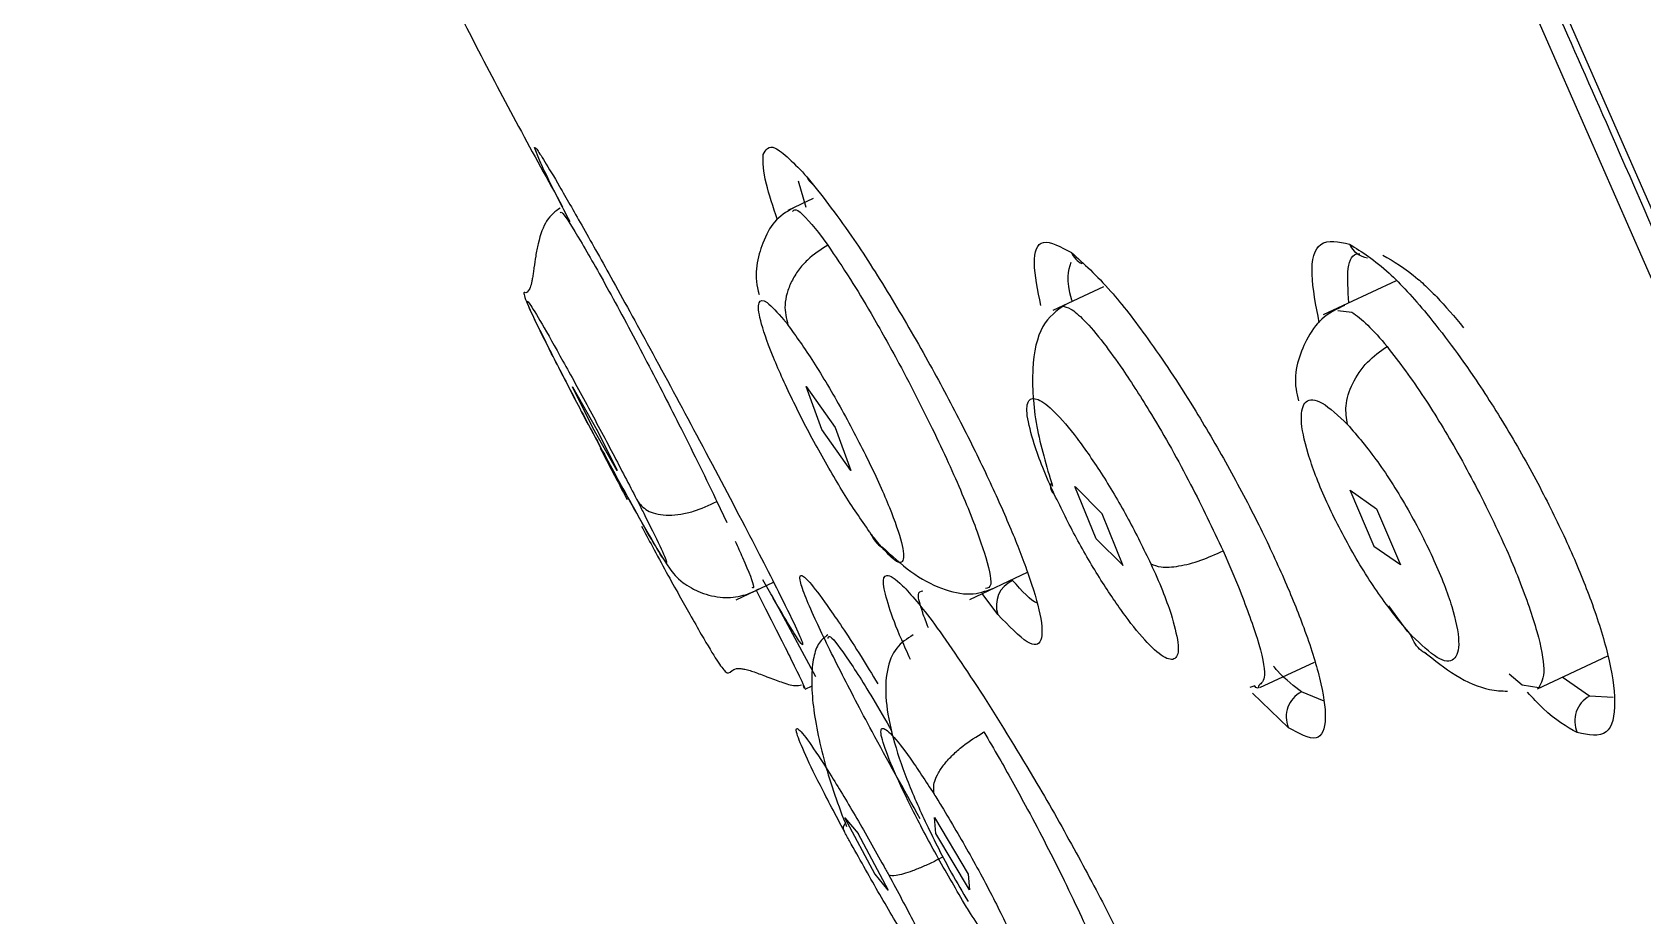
# Model space of a CAD drawing. Header units: millimetres. Extents: x 13235 to 13829, y -4257 to -3417.
# Drawn here: x 13703.552 to 13706.551, y -3764.245 to -3762.598 of the extents above; entities that cross this region are included whole.
import ezdxf

# ---------------------------------------------------------------- set-up
doc = ezdxf.new("R2010")
doc.units = ezdxf.units.MM
doc.header["$LTSCALE"] = 0.1
doc.layers.get('0').update_dxf_attribs({"lineweight": 15})

msp = doc.modelspace()

# ---------------------------------------------------------------- linework, layer by layer
at = {"linetype": 'Continuous', "lineweight": 25}
for p, q in [((13704.4968, -3762.8366), (13704.4872, -3762.8134)), ((13704.993, -3762.925), (13704.9789, -3762.8756)), ((13705.0061, -3762.9084), (13704.9587, -3762.9306)), ((13705.0159, -3762.9717), (13705.0333, -3762.9952)), ((13706.0916, -3763.0614), (13705.9558, -3763.125)), ((13705.5469, -3763.0725), (13705.4522, -3763.1169)), ((13705.9829, -3763.1171), (13706.0093, -3763.1198)), ((13704.5959, -3763.3353), (13704.5582, -3763.2592)), ((13704.5582, -3763.2592), (13704.6036, -3763.3392)), ((13704.993, -3763.2584), (13705.047, -3763.3347)), ((13705.0223, -3763.3388), (13704.9932, -3763.2586)), ((13704.6412, -3763.4154), (13704.5959, -3763.3352)), ((13705.0469, -3763.3347), (13705.0761, -3763.4149)), ((13704.6033, -3763.3389), (13704.6412, -3763.4153)), ((13705.0761, -3763.4149), (13705.0223, -3763.3388)), ((13705.5333, -3763.5421), (13705.4937, -3763.4445)), ((13705.4944, -3763.4452), (13705.544, -3763.4955)), ((13706.0061, -3763.4519), (13706.0554, -3763.4863)), ((13706.0505, -3763.5565), (13706.0063, -3763.4519)), ((13704.8244, -3763.4675), (13704.8269, -3763.4728)), ((13704.8269, -3763.4728), (13704.8454, -3763.5121)), ((13705.5435, -3763.495), (13705.583, -3763.5922)), ((13706.0554, -3763.4862), (13706.0996, -3763.5908)), ((13705.5831, -3763.5923), (13705.5333, -3763.5421)), ((13705.7695, -3763.5647), (13705.7984, -3763.6319)), ((13706.0996, -3763.5908), (13706.0503, -3763.5564)), ((13705.298, -3763.6551), (13705.4055, -3763.6047)), ((13704.863, -3763.6557), (13704.9324, -3763.6232)), ((13704.9295, -3763.648), (13705.0105, -3763.7986)), ((13705.3502, -3763.6833), (13705.3209, -3763.6444)), ((13706.0772, -3763.6674), (13706.113, -3763.7156)), ((13705.8381, -3763.8196), (13705.9398, -3763.7719)), ((13706.3548, -3763.8216), (13706.4859, -3763.7602)), ((13706.3265, -3763.8151), (13706.302, -3763.7946)), ((13706.3571, -3763.8202), (13706.3265, -3763.8151)), ((13706.4519, -3763.8352), (13706.4006, -3763.8001)), ((13704.9912, -3763.8224), (13705.0042, -3763.8164)), ((13705.8196, -3763.8187), (13705.8272, -3763.8164)), ((13705.8911, -3763.8943), (13705.8243, -3763.8297)), ((13705.9576, -3763.8448), (13705.9155, -3763.8274)), ((13706.496, -3763.838), (13706.4519, -3763.8352)), ((13705.065, -3764.062), (13705.0897, -3764.0913)), ((13705.1214, -3764.1675), (13705.065, -3764.062)), ((13705.232, -3764.0614), (13705.2945, -3764.1672)), ((13705.2348, -3764.0912), (13705.2323, -3764.0617)), ((13705.0894, -3764.0909), (13705.146, -3764.1967)), ((13705.2971, -3764.1966), (13705.2348, -3764.0912)), ((13705.146, -3764.1968), (13705.1214, -3764.1674)), ((13705.2945, -3764.1672), (13705.2971, -3764.1966))]:
    msp.add_line(p, q, dxfattribs=at)
at = {"linetype": 'Continuous', "lineweight": 25, "flags": 128}
for points in [[(13708.6138, -3768.986), (13708.6446, -3768.957), (13708.6722, -3768.8428), (13708.6621, -3768.6505), (13708.6142, -3768.382), (13708.5291, -3768.0397), (13708.4077, -3767.6271), (13708.251, -3767.1482), (13708.0605, -3766.6074), (13707.8382, -3766.0101), (13707.5862, -3765.362), (13707.3068, -3764.6693), (13707.0028, -3763.9386), (13706.677, -3763.1772), (13706.3328, -3762.3921), (13705.9732, -3761.5911), (13705.6019, -3760.7819), (13705.2224, -3759.9722), (13704.8383, -3759.1698)], [(13708.5532, -3768.9707), (13708.5681, -3768.9608), (13708.6071, -3768.8685), (13708.6074, -3768.6955), (13708.5688, -3768.4437), (13708.4919, -3768.1154), (13708.3773, -3767.7139), (13708.2262, -3767.2433), (13708.0402, -3766.7082), (13707.8209, -3766.1139), (13707.5708, -3765.4664), (13707.2921, -3764.772), (13706.9877, -3764.0377), (13706.6607, -3763.2707), (13706.3142, -3762.4788), (13705.9517, -3761.6697), (13705.5769, -3760.8515), (13705.1933, -3760.0323), (13704.805, -3759.2203)]]:
    msp.add_lwpolyline(points, dxfattribs=at)
at = {"linetype": 'Continuous', "lineweight": 25}
for centre, radius, start, end in [((13705.0262, -3762.8547), 0.0341, 202.1809, 230.9958), ((13706.0448, -3762.9757), 0.0436, 203.5945, 261.5985), ((13705.525, -3762.9924), 0.0414, 203.4174, 243.6819), ((13705.4662, -3763.445), 0.0181, 161.0972, 232.4992), ((13705.3987, -3763.6666), 0.0514, 114.4421, 198.9546), ((13705.9393, -3763.874), 0.0523, 117.0134, 202.8167), ((13706.4769, -3763.8815), 0.0526, 118.3273, 204.413)]:
    msp.add_arc(centre, radius, start, end, dxfattribs=at)
for points, knots in [([(13700.8466, -3751.1134), (13700.8953, -3751.1289), (13700.9934, -3751.1602), (13701.2549, -3751.436), (13701.6272, -3751.9375), (13702.1301, -3752.7205), (13702.7235, -3753.7323), (13703.3835, -3754.9264), (13704.1005, -3756.2912), (13704.843, -3757.7628), (13705.6029, -3759.3263), (13706.3444, -3760.9096), (13707.0616, -3762.4955), (13707.7184, -3764.0119), (13708.3108, -3765.442), (13708.8097, -3766.7205), (13709.2122, -3767.8321), (13709.4989, -3768.7294), (13709.6595, -3769.3934), (13709.7044, -3769.8094), (13709.6309, -3769.864), (13709.598, -3769.8885)], [0, 0, 0, 0, 0.04229, 0.08533, 0.138911, 0.194045, 0.247626, 0.302761, 0.356342, 0.411476, 0.465057, 0.520191, 0.573772, 0.628906, 0.682487, 0.737622, 0.791202, 0.846337, 0.899918, 0.955052, 1, 1, 1, 1]), ([(13708.6397, -3769.102), (13708.6486, -3769.0993), (13708.6789, -3769.09), (13708.7002, -3769.0204), (13708.7065, -3768.898), (13708.6901, -3768.7268), (13708.6424, -3768.4719), (13708.5517, -3768.1149), (13708.4229, -3767.6853), (13708.2623, -3767.199), (13708.073, -3766.6641), (13707.8462, -3766.0565), (13707.6187, -3765.4731), (13707.3887, -3764.9007), (13707.1745, -3764.3803), (13706.9598, -3763.8695), (13706.7345, -3763.3425), (13706.5099, -3762.8264), (13706.2894, -3762.328), (13706.0693, -3761.8367), (13705.8346, -3761.3193), (13705.6529, -3760.9264), (13705.568, -3760.7428)], [0, 0, 0, 0, 0.023573, 0.08049, 0.125319, 0.173301, 0.232298, 0.300033, 0.366492, 0.424592, 0.489306, 0.552139, 0.61571, 0.658744, 0.709633, 0.753028, 0.788973, 0.840737, 0.878519, 0.908178, 0.957079, 1, 1, 1, 1]), ([(13704.2481, -3762.359), (13704.2907, -3762.4476), (13704.3826, -3762.6387), (13704.4848, -3762.8242), (13704.5397, -3762.9237)], [0, 0, 0, 0, 0.463805, 1, 1, 1, 1]), ([(13704.4872, -3762.8134), (13704.4879, -3762.8132), (13704.4895, -3762.8128), (13704.5052, -3762.8371), (13704.5329, -3762.8836), (13704.5745, -3762.9563), (13704.6314, -3763.0581), (13704.7048, -3763.1919), (13704.7946, -3763.3583), (13704.8497, -3763.4632), (13704.8789, -3763.5189)], [0, 0, 0, 0, 0.089865, 0.18685, 0.29096, 0.402177, 0.520551, 0.659696, 0.819533, 1, 1, 1, 1]), ([(13704.9128, -3762.8262), (13704.9179, -3762.8176), (13704.9287, -3762.7991), (13704.9717, -3762.8439), (13704.9946, -3762.8676)], [0, 0, 0, 0, 0.469655, 1, 1, 1, 1]), ([(13704.5535, -3762.9518), (13704.5458, -3762.9369), (13704.521, -3762.8887), (13704.502, -3762.8496), (13704.4977, -3762.839), (13704.4968, -3762.8366)], [0, 0, 0, 0, 0.260156, 0.837028, 1, 1, 1, 1]), ([(13704.9398, -3762.9478), (13704.9317, -3762.9238), (13704.9128, -3762.8678), (13704.9128, -3762.8414), (13704.9128, -3762.8262)], [0, 0, 0, 0, 0.428576, 1, 1, 1, 1]), ([(13704.9946, -3762.8676), (13705.0211, -3762.9011), (13705.0673, -3762.9596), (13705.1479, -3763.0859), (13705.2178, -3763.2058), (13705.2809, -3763.3238), (13705.3333, -3763.4307), (13705.3758, -3763.5261), (13705.4101, -3763.6144), (13705.4325, -3763.6907), (13705.434, -3763.7386), (13705.4095, -3763.745), (13705.3704, -3763.7043), (13705.3502, -3763.6833)], [0, 0, 0, 0, 0.120629, 0.210668, 0.298159, 0.376484, 0.451834, 0.522721, 0.593596, 0.684227, 0.782174, 0.887413, 1, 1, 1, 1]), ([(13704.5353, -3762.9259), (13704.5263, -3762.9322), (13704.5092, -3762.9441), (13704.4963, -3762.9806), (13704.4897, -3763.0135), (13704.4869, -3763.0329), (13704.4849, -3763.0468), (13704.4836, -3763.0556), (13704.4822, -3763.0634), (13704.4807, -3763.0697), (13704.4792, -3763.0745), (13704.4724, -3763.0878), (13704.4649, -3763.0772), (13704.4702, -3763.0971), (13704.4894, -3763.1381), (13704.5095, -3763.1781), (13704.5201, -3763.1994)], [0, 0, 0, 0, 0.12578, 0.237045, 0.282055, 0.318035, 0.33279, 0.345726, 0.357598, 0.369379, 0.382211, 0.39705, 0.553207, 0.736645, 0.859905, 1, 1, 1, 1]), ([(13704.5352, -3762.9347), (13704.5362, -3762.9337), (13704.5387, -3762.9311), (13704.5709, -3762.9827), (13704.624, -3763.0759), (13704.6902, -3763.1997), (13704.7479, -3763.3119), (13704.7923, -3763.401), (13704.8134, -3763.4448), (13704.8244, -3763.4675)], [0, 0, 0, 0, 0.100871, 0.274234, 0.453288, 0.636204, 0.802164, 0.897181, 1, 1, 1, 1]), ([(13704.9687, -3762.926), (13704.9563, -3762.9334), (13704.9323, -3762.9479), (13704.9071, -3762.999), (13704.8945, -3763.0499), (13704.9049, -3763.085), (13704.9055, -3763.087)], [0, 0, 0, 0, 0.276354, 0.534454, 0.97357, 1, 1, 1, 1]), ([(13704.9675, -3762.9327), (13704.9693, -3762.9305), (13704.9754, -3762.9229), (13704.9991, -3762.9514), (13705.0159, -3762.9717)], [0, 0, 0, 0, 0.289856, 1, 1, 1, 1]), ([(13705.0333, -3762.9952), (13705.02, -3763.0037), (13704.9995, -3763.0168), (13704.9783, -3763.0416), (13704.9653, -3763.0626), (13704.9569, -3763.0847), (13704.9515, -3763.113), (13704.9562, -3763.1317), (13704.9592, -3763.1439)], [0, 0, 0, 0, 0.239402, 0.368346, 0.500029, 0.631686, 0.76061, 1, 1, 1, 1]), ([(13705.0333, -3762.9952), (13705.047, -3763.0154), (13705.0719, -3763.0519), (13705.1176, -3763.128), (13705.1732, -3763.2271), (13705.2363, -3763.3517), (13705.2924, -3763.4767), (13705.3281, -3763.5735), (13705.3419, -3763.6325), (13705.3313, -3763.6341), (13705.3269, -3763.6347)], [0, 0, 0, 0, 0.104524, 0.189433, 0.299984, 0.455455, 0.598549, 0.743044, 0.893114, 1, 1, 1, 1]), ([(13705.4302, -3763.1074), (13705.4244, -3763.0789), (13705.4123, -3763.0187), (13705.4296, -3762.9777), (13705.4673, -3762.9982), (13705.487, -3763.0089)], [0, 0, 0, 0, 0.300566, 0.633886, 1, 1, 1, 1]), ([(13705.9485, -3763.1397), (13705.9423, -3763.1075), (13705.9291, -3763.0389), (13705.946, -3762.9807), (13705.9846, -3762.9888), (13706.0048, -3762.9931)], [0, 0, 0, 0, 0.296979, 0.631319, 1, 1, 1, 1]), ([(13706.0048, -3762.9931), (13706.0281, -3763.0077), (13706.0699, -3763.034), (13706.1532, -3763.1252), (13706.2321, -3763.2312), (13706.3065, -3763.3491), (13706.3662, -3763.4572), (13706.417, -3763.5625), (13706.4587, -3763.665), (13706.4902, -3763.7659), (13706.5031, -3763.8549), (13706.4886, -3763.9159), (13706.4496, -3763.9077), (13706.429, -3763.9033)], [0, 0, 0, 0, 0.108633, 0.194825, 0.299319, 0.374763, 0.450162, 0.520784, 0.591356, 0.673529, 0.769054, 0.877869, 1, 1, 1, 1]), ([(13705.4885, -3763.0999), (13705.4883, -3763.0991), (13705.4762, -3763.0591), (13705.4814, -3763.0427), (13705.4865, -3763.0267)], [0, 0, 0, 0, 0.019705, 1, 1, 1, 1]), ([(13705.487, -3763.0089), (13705.5103, -3763.0297), (13705.5517, -3763.0668), (13705.6325, -3763.1714), (13705.7078, -3763.2846), (13705.7785, -3763.4052), (13705.8358, -3763.5143), (13705.8842, -3763.6176), (13705.9241, -3763.7163), (13705.9535, -3763.8096), (13705.964, -3763.8846), (13705.9479, -3763.9257), (13705.9106, -3763.9051), (13705.8911, -3763.8943)], [0, 0, 0, 0, 0.111021, 0.197934, 0.298781, 0.374954, 0.451227, 0.522127, 0.592988, 0.678575, 0.774949, 0.882081, 1, 1, 1, 1]), ([(13706.0039, -3763.1025), (13706.0021, -3763.0793), (13705.9986, -3763.0353), (13706.0106, -3763.0102), (13706.0232, -3763.0111), (13706.0238, -3763.0112)], [0, 0, 0, 0, 0.513093, 0.976179, 1, 1, 1, 1]), ([(13706.0666, -3763.0136), (13706.0873, -3763.0254), (13706.1141, -3763.0407), (13706.1511, -3763.0754), (13706.1789, -3763.1029), (13706.2003, -3763.1286), (13706.2172, -3763.149)], [0, 0, 0, 0, 0.483826, 0.627417, 0.704793, 1, 1, 1, 1]), ([(13704.5192, -3763.1973), (13704.5073, -3763.1736), (13704.4842, -3763.1274), (13704.4709, -3763.0966), (13704.4755, -3763.0991), (13704.4989, -3763.1374), (13704.5383, -3763.2071), (13704.5867, -3763.2958), (13704.6374, -3763.3909), (13704.6657, -3763.446), (13704.68, -3763.4736)], [0, 0, 0, 0, 0.129904, 0.253097, 0.374834, 0.500548, 0.62927, 0.755198, 0.877036, 1, 1, 1, 1]), ([(13705.1111, -3763.5293), (13705.0954, -3763.5065), (13705.0646, -3763.462), (13705.0128, -3763.3723), (13704.9656, -3763.2809), (13704.9276, -3763.196), (13704.9053, -3763.1313), (13704.9024, -3763.0977), (13704.9172, -3763.0956), (13704.9401, -3763.1213), (13704.9516, -3763.1342)], [0, 0, 0, 0, 0.12904, 0.251835, 0.374265, 0.500609, 0.628873, 0.753959, 0.875845, 1, 1, 1, 1]), ([(13705.4752, -3763.1064), (13705.4599, -3763.1171), (13705.4289, -3763.1386), (13705.4139, -3763.2082), (13705.4147, -3763.276), (13705.4231, -3763.3487), (13705.4405, -3763.4065), (13705.4518, -3763.4442)], [0, 0, 0, 0, 0.252138, 0.508579, 0.637124, 0.762924, 1, 1, 1, 1]), ([(13705.4699, -3763.1091), (13705.4747, -3763.1098), (13705.485, -3763.1114), (13705.511, -3763.1338), (13705.5441, -3763.1727), (13705.5865, -3763.2316), (13705.6418, -3763.3177), (13705.7092, -3763.4375), (13705.75, -3763.5235), (13705.7695, -3763.5647)], [0, 0, 0, 0, 0.1039032, 0.219717, 0.3511814, 0.4603721, 0.6113683, 0.8133981, 1, 1, 1, 1]), ([(13705.9953, -3763.1075), (13705.9805, -3763.1146), (13705.952, -3763.1284), (13705.9178, -3763.1795), (13705.8981, -3763.2363), (13705.9081, -3763.2779), (13705.9098, -3763.2852)], [0, 0, 0, 0, 0.262877, 0.505517, 0.913734, 1, 1, 1, 1]), ([(13706.0093, -3763.1198), (13706.0186, -3763.1266), (13706.0373, -3763.1403), (13706.0622, -3763.1692), (13706.0747, -3763.1837)], [0, 0, 0, 0, 0.4999687, 1, 1, 1, 1]), ([(13704.9516, -3763.1342), (13704.9528, -3763.1357), (13704.9553, -3763.1388), (13704.9579, -3763.1422), (13704.9592, -3763.1439)], [0, 0, 0, 0, 0.498344, 1, 1, 1, 1]), ([(13704.9592, -3763.1439), (13704.9746, -3763.1654), (13705.0055, -3763.2084), (13705.0602, -3763.3015), (13705.1109, -3763.3985), (13705.1509, -3763.4876), (13705.1739, -3763.5544), (13705.1762, -3763.5885), (13705.1586, -3763.5872), (13705.1325, -3763.5561), (13705.1195, -3763.5405)], [0, 0, 0, 0, 0.125077, 0.250369, 0.375363, 0.50011, 0.624759, 0.749557, 0.874651, 1, 1, 1, 1]), ([(13706.0013, -3763.3292), (13705.9994, -3763.3179), (13705.9954, -3763.2941), (13706.0087, -3763.2522), (13706.0358, -3763.2118), (13706.0619, -3763.1929), (13706.0747, -3763.1837)], [0, 0, 0, 0, 0.232883, 0.488853, 0.751061, 1, 1, 1, 1]), ([(13706.0747, -3763.1837), (13706.0974, -3763.2137), (13706.1396, -3763.2694), (13706.2092, -3763.3847), (13706.2713, -3763.5034), (13706.3232, -3763.6207), (13706.3568, -3763.719), (13706.3714, -3763.7932), (13706.3619, -3763.8111), (13706.3571, -3763.8202)], [0, 0, 0, 0, 0.155651, 0.289124, 0.433583, 0.573911, 0.714536, 0.854401, 1, 1, 1, 1]), ([(13704.5162, -3763.1917), (13704.5301, -3763.2189), (13704.5584, -3763.2742), (13704.6112, -3763.3737), (13704.6602, -3763.4639), (13704.7053, -3763.5445), (13704.7347, -3763.5928), (13704.753, -3763.6167), (13704.7753, -3763.6318), (13704.7876, -3763.6382), (13704.8002, -3763.6436), (13704.8176, -3763.6489), (13704.8444, -3763.6528), (13704.8678, -3763.6507), (13704.8912, -3763.6428), (13704.9004, -3763.638), (13704.9047, -3763.6357)], [0, 0, 0, 0, 0.132751, 0.26965, 0.406205, 0.527175, 0.698639, 0.79691, 0.827917, 0.841277, 0.854139, 0.880221, 0.907851, 0.960689, 0.981535, 1, 1, 1, 1]), ([(13704.6906, -3763.4945), (13704.7017, -3763.5169), (13704.7241, -3763.5618), (13704.7362, -3763.5906), (13704.7294, -3763.584), (13704.7035, -3763.541), (13704.6627, -3763.4685), (13704.6133, -3763.3776), (13704.5614, -3763.2799), (13704.5333, -3763.2249), (13704.5192, -3763.1973)], [0, 0, 0, 0, 0.124867, 0.2502, 0.37524, 0.500016, 0.624695, 0.749513, 0.87462, 1, 1, 1, 1]), ([(13705.4176, -3763.3655), (13705.4122, -3763.3464), (13705.4017, -3763.3087), (13705.4056, -3763.2813), (13705.4233, -3763.2786), (13705.4546, -3763.3026), (13705.4968, -3763.3521), (13705.5451, -3763.4225), (13705.5943, -3763.5055), (13705.6213, -3763.561), (13705.6348, -3763.5886)], [0, 0, 0, 0, 0.125391, 0.247113, 0.367402, 0.489929, 0.61701, 0.745339, 0.872971, 1, 1, 1, 1]), ([(13706.1179, -3763.7197), (13706.0996, -3763.6978), (13706.0633, -3763.6543), (13706.0061, -3763.5623), (13705.9577, -3763.4671), (13705.9245, -3763.3801), (13705.9115, -3763.3149), (13705.9209, -3763.2811), (13705.951, -3763.2819), (13705.9844, -3763.3134), (13706.0013, -3763.3292)], [0, 0, 0, 0, 0.12521, 0.248561, 0.372033, 0.495662, 0.618928, 0.743084, 0.870615, 1, 1, 1, 1]), ([(13706.0013, -3763.3292), (13706.0198, -3763.3509), (13706.0566, -3763.394), (13706.115, -3763.487), (13706.1646, -3763.5837), (13706.1986, -3763.6722), (13706.2119, -3763.7387), (13706.2022, -3763.7726), (13706.1714, -3763.7709), (13706.1379, -3763.7391), (13706.1212, -3763.7233)], [0, 0, 0, 0, 0.1260786, 0.2507107, 0.3741564, 0.4973673, 0.6214019, 0.7468595, 0.8735188, 1, 1, 1, 1]), ([(13705.4552, -3763.4593), (13705.4476, -3763.4423), (13705.4324, -3763.4083), (13705.4225, -3763.3798), (13705.4176, -3763.3655)], [0, 0, 0, 0, 0.499955, 1, 1, 1, 1]), ([(13704.6098, -3763.3735), (13704.6174, -3763.3881), (13704.6324, -3763.4172), (13704.6506, -3763.4516), (13704.6597, -3763.4688)], [0, 0, 0, 0, 0.499959, 1, 1, 1, 1]), ([(13704.68, -3763.4736), (13704.6859, -3763.4802), (13704.695, -3763.4904), (13704.717, -3763.4968), (13704.7371, -3763.4987), (13704.7595, -3763.4968), (13704.79, -3763.4902), (13704.8124, -3763.4796), (13704.8269, -3763.4728)], [0, 0, 0, 0, 0.237025, 0.36533, 0.496838, 0.628824, 0.75847, 1, 1, 1, 1]), ([(13704.68, -3763.4736), (13704.6818, -3763.4772), (13704.6855, -3763.4843), (13704.6889, -3763.4911), (13704.6906, -3763.4945)], [0, 0, 0, 0, 0.497569, 1, 1, 1, 1]), ([(13705.6725, -3763.6824), (13705.6779, -3763.7018), (13705.6887, -3763.7406), (13705.6839, -3763.7682), (13705.6639, -3763.7683), (13705.6302, -3763.74), (13705.588, -3763.6886), (13705.5419, -3763.6205), (13705.4948, -3763.5406), (13705.4685, -3763.4867), (13705.4552, -3763.4593)], [0, 0, 0, 0, 0.127069, 0.254776, 0.383157, 0.50983, 0.632, 0.75227, 0.874292, 1, 1, 1, 1]), ([(13704.6863, -3763.5186), (13704.6931, -3763.5313), (13704.7172, -3763.5759), (13704.7501, -3763.6361), (13704.7701, -3763.6714), (13704.7765, -3763.6826)], [0, 0, 0, 0, 0.212584, 0.748593, 1, 1, 1, 1]), ([(13704.8789, -3763.5189), (13704.9029, -3763.5654), (13704.9449, -3763.6467), (13704.9779, -3763.715), (13704.9893, -3763.7429), (13704.9835, -3763.7383), (13704.9636, -3763.7071), (13704.9393, -3763.6661), (13704.919, -3763.6303), (13704.9122, -3763.6184)], [0, 0, 0, 0, 0.2159915, 0.3772472, 0.5340432, 0.6745099, 0.8095681, 0.9365273, 1, 1, 1, 1]), ([(13705.1195, -3763.5405), (13705.1181, -3763.5387), (13705.1154, -3763.5351), (13705.1125, -3763.5312), (13705.1111, -3763.5293)], [0, 0, 0, 0, 0.500111, 1, 1, 1, 1]), ([(13705.1111, -3763.5293), (13705.1164, -3763.5394), (13705.1233, -3763.5524), (13705.1365, -3763.5597), (13705.1395, -3763.5614)], [0, 0, 0, 0, 0.770282, 1, 1, 1, 1]), ([(13704.861, -3763.5467), (13704.8657, -3763.5571), (13704.8842, -3763.598), (13704.8988, -3763.6355), (13704.8941, -3763.6339), (13704.8925, -3763.6333)], [0, 0, 0, 0, 0.179531, 0.705449, 1, 1, 1, 1]), ([(13705.1347, -3763.5571), (13705.1524, -3763.5736), (13705.1889, -3763.6077), (13705.2466, -3763.6376), (13705.3005, -3763.6495), (13705.3272, -3763.6397), (13705.3406, -3763.6347)], [0, 0, 0, 0, 0.235162, 0.484391, 0.741484, 1, 1, 1, 1]), ([(13705.6348, -3763.5886), (13705.6406, -3763.5912), (13705.6528, -3763.5965), (13705.6862, -3763.5942), (13705.7274, -3763.5838), (13705.7557, -3763.571), (13705.7695, -3763.5647)], [0, 0, 0, 0, 0.233241, 0.488306, 0.749779, 1, 1, 1, 1]), ([(13705.6348, -3763.5886), (13705.6424, -3763.6056), (13705.6577, -3763.6397), (13705.6676, -3763.6682), (13705.6725, -3763.6824)], [0, 0, 0, 0, 0.499927, 1, 1, 1, 1]), ([(13705.2057, -3764.0643), (13705.1747, -3764.0087), (13705.1198, -3763.9102), (13705.053, -3763.782), (13705.0121, -3763.6978), (13704.9891, -3763.6444), (13704.9797, -3763.6152), (13704.9827, -3763.6065), (13705.0007, -3763.6233), (13705.0375, -3763.6731), (13705.0806, -3763.737), (13705.1158, -3763.7948), (13705.1264, -3763.8122)], [0, 0, 0, 0, 0.143935, 0.255125, 0.378343, 0.456032, 0.539874, 0.629856, 0.725969, 0.828271, 0.948514, 1, 1, 1, 1]), ([(13705.1872, -3763.7671), (13705.1816, -3763.7546), (13705.1638, -3763.7154), (13705.1452, -3763.6652), (13705.1343, -3763.6216), (13705.1408, -3763.6042), (13705.1705, -3763.6241), (13705.2306, -3763.6955), (13705.2912, -3763.7869), (13705.3234, -3763.8353)], [0, 0, 0, 0, 0.056284, 0.177146, 0.306298, 0.443608, 0.605061, 0.79054, 1, 1, 1, 1]), ([(13705.4222, -3763.6618), (13705.4221, -3763.6618), (13705.4129, -3763.6589), (13705.3951, -3763.6393), (13705.3775, -3763.6198)], [0, 0, 0, 0, 0.010174, 1, 1, 1, 1]), ([(13705.7984, -3763.6319), (13705.8111, -3763.6655), (13705.8375, -3763.7355), (13705.8513, -3763.8024), (13705.8408, -3763.8114), (13705.836, -3763.8154)], [0, 0, 0, 0, 0.339064, 0.704312, 1, 1, 1, 1]), ([(13704.9, -3763.6381), (13704.9033, -3763.6447), (13704.9177, -3763.6728), (13704.9391, -3763.7151), (13704.9651, -3763.7669), (13704.982, -3763.8013), (13704.9914, -3763.8212), (13704.9899, -3763.8192), (13704.9893, -3763.8183)], [0, 0, 0, 0, 0.0561824, 0.2402828, 0.4455157, 0.6795042, 0.863402, 1, 1, 1, 1]), ([(13705.2207, -3763.7081), (13705.2169, -3763.6983), (13705.2063, -3763.6709), (13705.1989, -3763.6408), (13705.2066, -3763.6398), (13705.2104, -3763.6393)], [0, 0, 0, 0, 0.216272, 0.606882, 1, 1, 1, 1]), ([(13704.7765, -3763.6826), (13704.7839, -3763.6957), (13704.8051, -3763.7335), (13704.8276, -3763.7706), (13704.8462, -3763.7957), (13704.8496, -3763.7917), (13704.8597, -3763.7844), (13704.8686, -3763.7837), (13704.8754, -3763.7845), (13704.8814, -3763.7858), (13704.8879, -3763.7876), (13704.8972, -3763.7906), (13704.9087, -3763.795), (13704.9265, -3763.8019), (13704.9488, -3763.81), (13704.9718, -3763.8175), (13704.9808, -3763.8152), (13704.9846, -3763.8142)], [0, 0, 0, 0, 0.091624, 0.262917, 0.415088, 0.621665, 0.680922, 0.701955, 0.719331, 0.727493, 0.735761, 0.753759, 0.775185, 0.80075, 0.864334, 0.942388, 1, 1, 1, 1]), ([(13705.0333, -3763.7215), (13705.0275, -3763.7256), (13705.016, -3763.7338), (13705.0063, -3763.7617), (13705.0024, -3763.7996), (13705.0048, -3763.8468), (13705.0131, -3763.9008), (13705.027, -3763.9592), (13705.0454, -3764.0193), (13705.0607, -3764.0589), (13705.0683, -3764.0784)], [0, 0, 0, 0, 0.132118, 0.262292, 0.390156, 0.5158, 0.639575, 0.761714, 0.882241, 1, 1, 1, 1]), ([(13705.034, -3763.7283), (13705.0344, -3763.7259), (13705.0357, -3763.7183), (13705.0643, -3763.7558), (13705.1063, -3763.8202), (13705.1407, -3763.8799), (13705.1529, -3763.901)], [0, 0, 0, 0, 0.151253, 0.478988, 0.81525, 1, 1, 1, 1]), ([(13705.1921, -3763.7215), (13705.181, -3763.7287), (13705.1578, -3763.7437), (13705.1416, -3763.7866), (13705.1398, -3763.8434), (13705.1532, -3763.9125), (13705.1796, -3763.9907), (13705.2172, -3764.0761), (13705.2574, -3764.1551), (13705.2843, -3764.2005), (13705.2946, -3764.218)], [0, 0, 0, 0, 0.10937, 0.229467, 0.356441, 0.486989, 0.620153, 0.758427, 0.907446, 1, 1, 1, 1]), ([(13706.1212, -3763.7233), (13706.1207, -3763.7227), (13706.1196, -3763.7215), (13706.1185, -3763.7203), (13706.1179, -3763.7197)], [0, 0, 0, 0, 0.500706, 1, 1, 1, 1]), ([(13706.1482, -3763.7567), (13706.1437, -3763.754), (13706.1294, -3763.7455), (13706.1226, -3763.7302), (13706.1179, -3763.7197)], [0, 0, 0, 0, 0.317354, 1, 1, 1, 1]), ([(13706.1433, -3763.7526), (13706.1629, -3763.7682), (13706.2033, -3763.8003), (13706.2585, -3763.8247), (13706.288, -3763.8257), (13706.2988, -3763.8261)], [0, 0, 0, 0, 0.37256, 0.7683922, 1, 1, 1, 1]), ([(13705.9155, -3763.8274), (13705.9017, -3763.8171), (13705.886, -3763.8055), (13705.8657, -3763.7824), (13705.8634, -3763.7798)], [0, 0, 0, 0, 0.887852, 1, 1, 1, 1]), ([(13705.836, -3763.8154), (13705.8356, -3763.818), (13705.8349, -3763.8227), (13705.8295, -3763.8183), (13705.8272, -3763.8163)], [0, 0, 0, 0, 0.562178, 1, 1, 1, 1]), ([(13704.9893, -3763.8183), (13704.9905, -3763.821), (13704.9919, -3763.8241), (13704.9878, -3763.8166), (13704.9873, -3763.8158)], [0, 0, 0, 0, 0.884839, 1, 1, 1, 1]), ([(13705.3234, -3763.8353), (13705.3566, -3763.8885), (13705.4145, -3763.9813), (13705.4964, -3764.1269), (13705.5594, -3764.2462), (13705.6084, -3764.3472), (13705.6425, -3764.4253), (13705.663, -3764.4825), (13705.6709, -3764.5213), (13705.6611, -3764.5333), (13705.6277, -3764.5071), (13705.5863, -3764.4528), (13705.5648, -3764.4246)], [0, 0, 0, 0, 0.135978, 0.23747, 0.336019, 0.424243, 0.509132, 0.589025, 0.66889, 0.771026, 0.881396, 1, 1, 1, 1]), ([(13706.429, -3763.9033), (13706.4091, -3763.8924), (13706.3819, -3763.8773), (13706.346, -3763.8388), (13706.3362, -3763.8283)], [0, 0, 0, 0, 0.727229, 1, 1, 1, 1]), ([(13705.0642, -3764.0874), (13705.0485, -3764.0578), (13705.0177, -3763.9998), (13704.9867, -3763.9349), (13704.9721, -3763.8971), (13704.9765, -3763.8921), (13705.0002, -3763.9221), (13705.039, -3763.9819), (13705.0872, -3764.0621), (13705.1206, -3764.1216), (13705.1375, -3764.1516)], [0, 0, 0, 0, 0.129038, 0.251841, 0.374263, 0.500604, 0.628862, 0.753952, 0.875843, 1, 1, 1, 1]), ([(13705.2844, -3764.216), (13705.2669, -3764.186), (13705.2326, -3764.1274), (13705.1863, -3764.0388), (13705.1513, -3763.9642), (13705.1317, -3763.9114), (13705.1314, -3763.8899), (13705.1505, -3763.9032), (13705.1847, -3763.9462), (13705.2156, -3763.9938), (13705.2312, -3764.0178)], [0, 0, 0, 0, 0.128578, 0.251041, 0.373434, 0.500111, 0.629057, 0.75482, 0.876746, 1, 1, 1, 1]), ([(13705.2312, -3764.0178), (13705.2305, -3764.0102), (13705.2295, -3763.9985), (13705.239, -3763.9783), (13705.2504, -3763.9616), (13705.2658, -3763.9448), (13705.2894, -3763.9236), (13705.3104, -3763.9106), (13705.3241, -3763.9022)], [0, 0, 0, 0, 0.237054, 0.365399, 0.496843, 0.628847, 0.758443, 1, 1, 1, 1]), ([(13705.3241, -3763.9022), (13705.3335, -3763.9182), (13705.3587, -3763.9611), (13705.4089, -3764.0518), (13705.461, -3764.1525), (13705.5024, -3764.239), (13705.5368, -3764.316), (13705.5673, -3764.3938), (13705.5683, -3764.4157), (13705.5688, -3764.4268)], [0, 0, 0, 0, 0.078194, 0.208995, 0.400585, 0.508234, 0.610938, 0.800708, 1, 1, 1, 1]), ([(13705.2312, -3764.0178), (13705.2335, -3764.0215), (13705.2381, -3764.0289), (13705.2429, -3764.0366), (13705.2453, -3764.0405)], [0, 0, 0, 0, 0.4979283, 1, 1, 1, 1]), ([(13705.2453, -3764.0405), (13705.2631, -3764.0705), (13705.2989, -3764.1306), (13705.3493, -3764.2256), (13705.3876, -3764.3064), (13705.4085, -3764.3621), (13705.4087, -3764.3842), (13705.3882, -3764.3692), (13705.3503, -3764.3206), (13705.3163, -3764.2671), (13705.2993, -3764.2404)], [0, 0, 0, 0, 0.124869, 0.250199, 0.375242, 0.500025, 0.62471, 0.749526, 0.874634, 1, 1, 1, 1]), ([(13705.0642, -3764.0874), (13705.0626, -3764.084), (13705.0607, -3764.0801), (13705.0655, -3764.0731), (13705.0661, -3764.0722)], [0, 0, 0, 0, 0.871091, 1, 1, 1, 1]), ([(13705.0739, -3764.1052), (13705.0723, -3764.1023), (13705.069, -3764.0963), (13705.0658, -3764.0904), (13705.0642, -3764.0874)], [0, 0, 0, 0, 0.500054, 1, 1, 1, 1]), ([(13705.1469, -3764.1688), (13705.1635, -3764.1997), (13705.1967, -3764.2613), (13705.2318, -3764.3337), (13705.2489, -3764.3764), (13705.2447, -3764.3826), (13705.2202, -3764.3514), (13705.179, -3764.2877), (13705.127, -3764.2007), (13705.0916, -3764.1371), (13705.0739, -3764.1052)], [0, 0, 0, 0, 0.1250828, 0.2503697, 0.3753674, 0.5001074, 0.624755, 0.7495552, 0.8746375, 1, 1, 1, 1]), ([(13705.2483, -3764.1347), (13705.2429, -3764.1376), (13705.2299, -3764.1446), (13705.2105, -3764.1532), (13705.1907, -3764.1613), (13705.1738, -3764.1669), (13705.1562, -3764.1713), (13705.1506, -3764.1698), (13705.1469, -3764.1688)], [0, 0, 0, 0, 0.110137, 0.260945, 0.415002, 0.569047, 0.719917, 1, 1, 1, 1]), ([(13705.1375, -3764.1516), (13705.139, -3764.1545), (13705.1422, -3764.1602), (13705.1454, -3764.166), (13705.1469, -3764.1688)], [0, 0, 0, 0, 0.498353, 1, 1, 1, 1]), ([(13705.2993, -3764.2404), (13705.2968, -3764.2364), (13705.2919, -3764.2284), (13705.2869, -3764.2201), (13705.2844, -3764.216)], [0, 0, 0, 0, 0.4997726, 1, 1, 1, 1])]:
    msp.add_open_spline(points, degree=3, knots=knots, dxfattribs=at)

doc.saveas('drawing.dxf')
